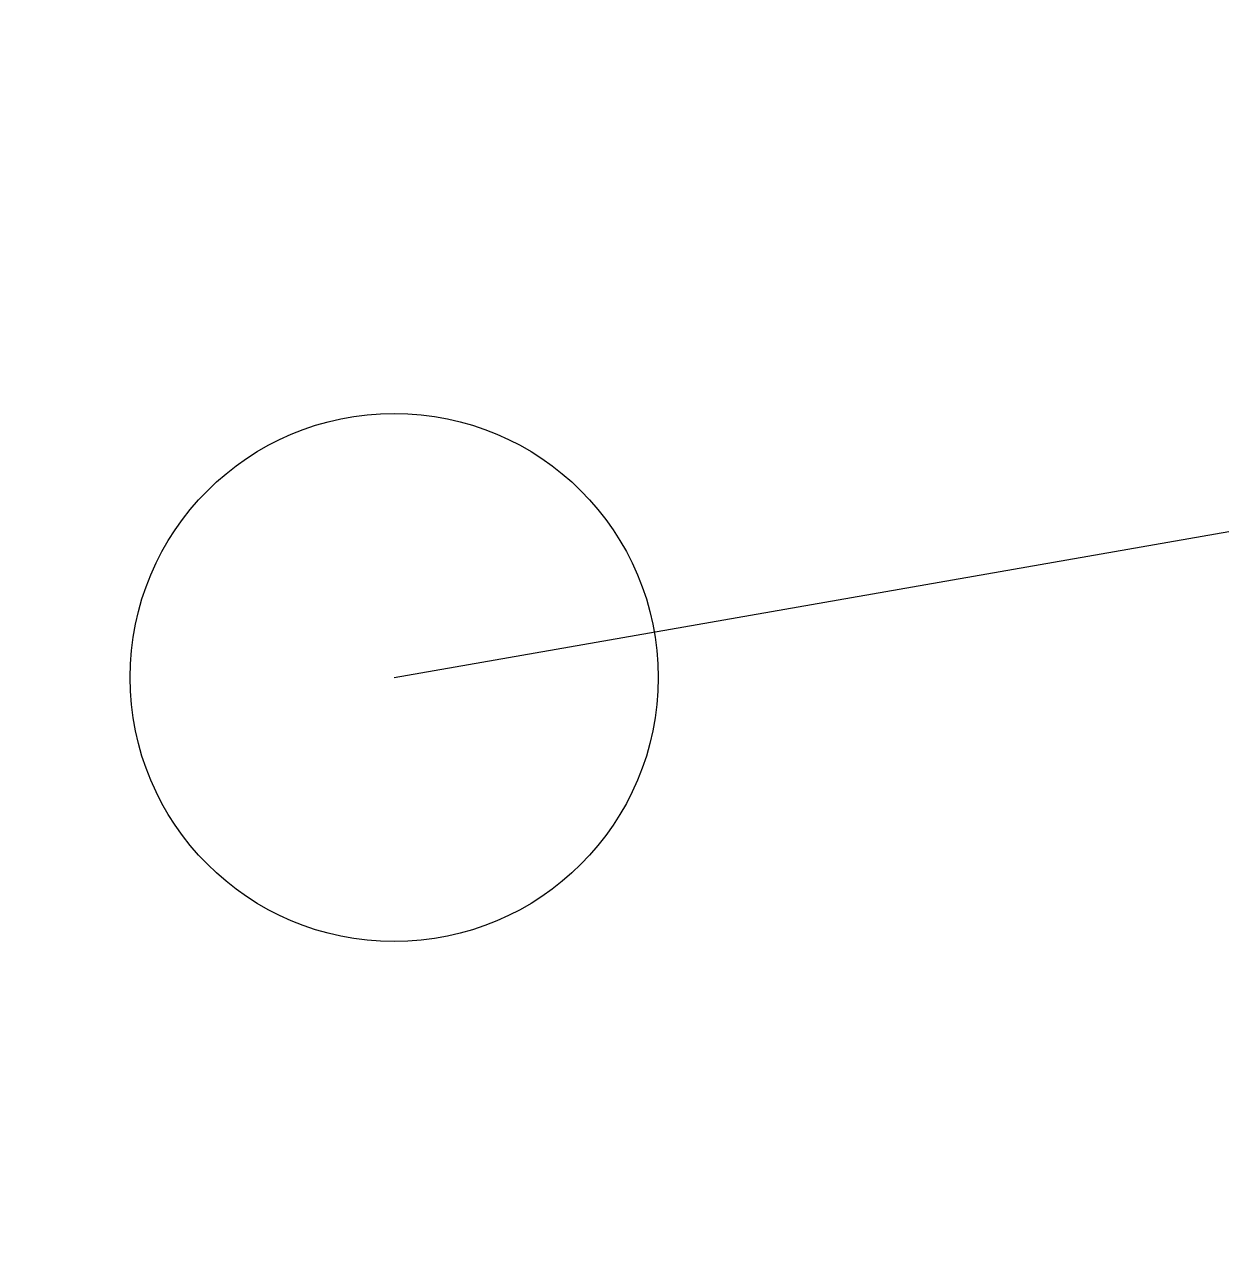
# Model space of a CAD drawing. Header units: inches. Extents: x 6.7 to 20.2, y 1.5 to 15.1.
import ezdxf

# ---------------------------------------------------------------- set-up
doc = ezdxf.new("R2010")
doc.units = ezdxf.units.IN
doc.header["$MEASUREMENT"] = 0

# ---------------------------------------------------------------- blocks, each defined once
blk = doc.blocks.new('b-1')
blk.add_line((6.5, 6.959), (-0.004, 0.004))
blk.add_circle((6.5, 6.959), 2.968)

msp = doc.modelspace()

# ---------------------------------------------------------------- block references
at = {"rotation": 142.994132106458}
msp.add_blockref('b-1', (20.245, 9.449), dxfattribs=at)

doc.saveas('drawing.dxf')
